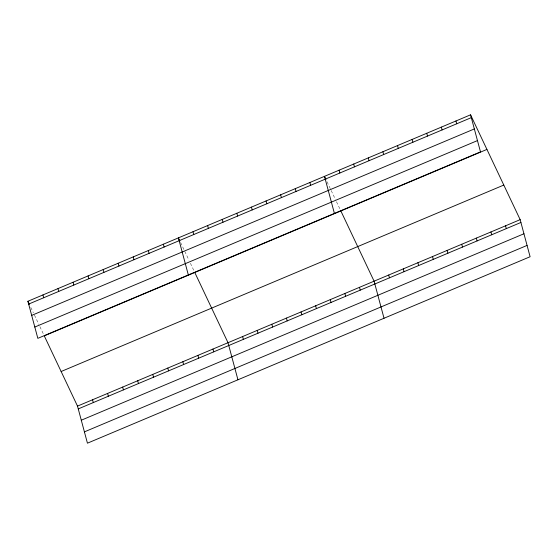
<?xml version="1.0" encoding="UTF-8"?>
<svg xmlns="http://www.w3.org/2000/svg" width="558" height="558" viewBox="0 0 558 558"><rect width="100%" height="100%" fill="white"/><g stroke="black" fill="none" stroke-linecap="round" stroke-linejoin="round"><path stroke-width="0.42" stroke-dasharray="2.79 2.09" d="M327.03 181.734L335.393 199.415M336.488 201.717L340.492 210.178M180.59 242.493L188.953 260.174M190.411 263.25L194.407 271.704M30.809 307.423L33.354 312.808M34.45 315.11L38.816 324.337M39.904 326.639L43.908 335.1"/><path stroke-width="0.84" d="M470.561 114.822L480.494 151.895L37.832 338.35L27.9 301.271L470.561 114.822L520.168 219.65L530.1 256.729L87.439 443.178L77.506 406.105L44.27 335.867L486.932 149.418M28.653 304.082L471.315 117.633M31.68 315.389L474.342 128.94M34.805 327.044L477.467 140.588M61.136 371.509L503.797 185.061M77.506 406.105L520.168 219.65M78.26 408.909L520.921 222.461M81.287 420.216L523.948 233.767M84.411 431.871L527.073 245.415M325.935 179.425L324.484 176.349L334.416 213.428M340.854 210.945L374.09 281.176L384.023 318.255M179.857 240.958L178.407 237.882L188.339 274.954M194.777 272.471L228.013 342.71L237.945 379.782M27.9 301.271L29.358 304.347M505.555 225.802L506.308 228.613M490.949 231.954L491.703 234.765M455.956 120.974L456.702 123.785M476.344 238.113L477.097 240.916M441.343 127.126L442.096 129.937M461.731 244.264L462.484 247.068M426.737 133.278L427.491 136.089M447.125 250.416L447.879 253.22M412.132 139.437L412.885 142.241M432.52 256.568L433.273 259.372M397.519 145.589L398.272 148.393M417.914 262.72L418.66 265.531M382.914 151.741L383.667 154.545M403.301 268.872L404.055 271.683M368.308 157.893L369.061 160.697M388.696 275.024L389.449 277.835M353.695 164.045L354.449 166.856M339.09 170.197L339.843 173.008M359.478 287.335L360.231 290.139M344.872 293.487L345.625 296.291M309.878 182.508L310.625 185.312M330.266 299.639L331.02 302.443M295.266 188.66L296.019 191.464M315.654 305.791L316.407 308.595M280.66 194.812L281.413 197.616M301.048 311.943L301.801 314.754M266.054 200.964L266.801 203.768M286.442 318.095L287.196 320.906M251.442 207.116L252.195 209.927M271.83 324.247L272.583 327.058M236.836 213.268L237.589 216.079M257.224 330.406L257.977 333.21M222.23 219.42L222.984 222.23M242.618 336.558L243.372 339.362M207.618 225.578L208.371 228.382M193.012 231.73L193.766 234.534M212.961 349.05L213.714 351.854M197.909 355.39L198.662 358.194M163.355 244.223L164.108 247.027M182.857 361.724L183.61 364.534M148.302 250.563L149.056 253.367M167.805 368.064L168.558 370.875M133.25 256.896L134.004 259.707M152.759 374.404L153.513 377.215M118.205 263.236L118.952 266.047M137.707 380.744L138.461 383.555M103.153 269.577L103.907 272.388M122.655 387.085L123.409 389.889M88.101 275.917L88.855 278.721M107.603 393.425L108.357 396.229M73.049 282.257L73.802 285.061M92.558 399.765L93.305 402.569M58.004 288.598L58.75 291.402M42.952 294.938L43.705 297.742"/></g></svg>
